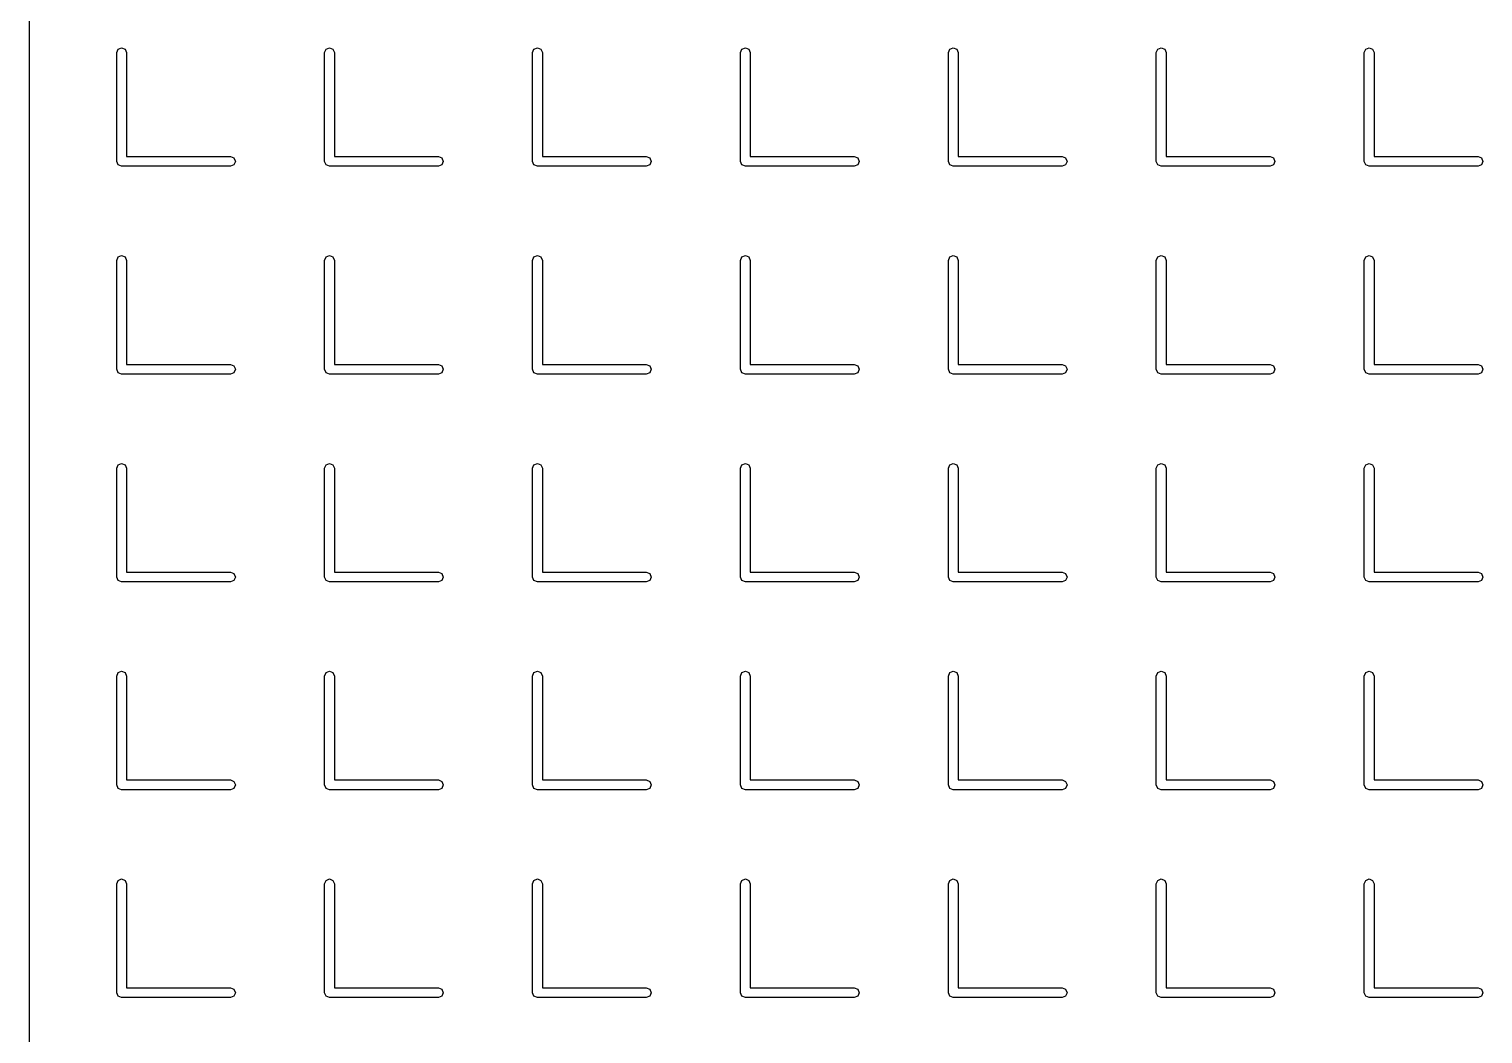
# Model space of a CAD drawing. Extents: x 2.35 to 4.95, y -4.02 to -2.28.
# Drawn here: x 3.653 to 4.352, y -3.172 to -2.689 of the extents above; entities that cross this region are included whole.
import ezdxf

# ---------------------------------------------------------------- set-up
doc = ezdxf.new("R2010")
doc.units = 0
doc.header["$MEASUREMENT"] = 0
doc.layers.add('BLACK', color=7, linetype='CONTINUOUS')

msp = doc.modelspace()

# ---------------------------------------------------------------- linework, layer by layer
at = {"layer": 'BLACK', "linetype": 'CONTINUOUS'}
for p, q in [((3.65315, -2.52), (3.65315, -3.92)), ((3.69528, -2.7), (3.69597, -2.69833)), ((3.69597, -2.69833), (3.69764, -2.69764)), ((3.69764, -2.69764), (3.69931, -2.69833)), ((3.69931, -2.69833), (3.7, -2.7)), ((3.79528, -2.7), (3.79597, -2.69833)), ((3.79597, -2.69833), (3.79764, -2.69764)), ((3.79764, -2.69764), (3.79931, -2.69833)), ((3.79931, -2.69833), (3.8, -2.7)), ((3.89528, -2.7), (3.89597, -2.69833)), ((3.89597, -2.69833), (3.89764, -2.69764)), ((3.89764, -2.69764), (3.89931, -2.69833)), ((3.89931, -2.69833), (3.9, -2.7)), ((3.99528, -2.7), (3.99597, -2.69833)), ((3.99597, -2.69833), (3.99764, -2.69764)), ((3.99764, -2.69764), (3.99931, -2.69833)), ((3.99931, -2.69833), (4, -2.7)), ((4.09528, -2.7), (4.09597, -2.69833)), ((4.09597, -2.69833), (4.09764, -2.69764)), ((4.09764, -2.69764), (4.09931, -2.69833)), ((4.09931, -2.69833), (4.1, -2.7)), ((4.19528, -2.7), (4.19597, -2.69833)), ((4.19597, -2.69833), (4.19764, -2.69764)), ((4.19764, -2.69764), (4.19931, -2.69833)), ((4.19931, -2.69833), (4.2, -2.7)), ((4.29528, -2.7), (4.29597, -2.69833)), ((4.29597, -2.69833), (4.29764, -2.69764)), ((4.29764, -2.69764), (4.29931, -2.69833)), ((4.29931, -2.69833), (4.3, -2.7)), ((3.69528, -2.75236), (3.69528, -2.7)), ((3.7, -2.7), (3.7, -2.75)), ((3.79528, -2.75236), (3.79528, -2.7)), ((3.8, -2.7), (3.8, -2.75)), ((3.89528, -2.75236), (3.89528, -2.7)), ((3.9, -2.7), (3.9, -2.75)), ((3.99528, -2.75236), (3.99528, -2.7)), ((4, -2.7), (4, -2.75)), ((4.09528, -2.75236), (4.09528, -2.7)), ((4.1, -2.7), (4.1, -2.75)), ((4.19528, -2.75236), (4.19528, -2.7)), ((4.2, -2.7), (4.2, -2.75)), ((4.29528, -2.75236), (4.29528, -2.7)), ((4.3, -2.7), (4.3, -2.75)), ((3.69597, -2.75403), (3.69528, -2.75236)), ((3.69764, -2.75472), (3.69597, -2.75403)), ((3.75, -2.75472), (3.69764, -2.75472)), ((3.7, -2.75), (3.75, -2.75)), ((3.75, -2.75), (3.75167, -2.75069)), ((3.75167, -2.75403), (3.75, -2.75472)), ((3.75167, -2.75069), (3.75236, -2.75236)), ((3.75236, -2.75236), (3.75167, -2.75403)), ((3.79597, -2.75403), (3.79528, -2.75236)), ((3.79764, -2.75472), (3.79597, -2.75403)), ((3.85, -2.75472), (3.79764, -2.75472)), ((3.8, -2.75), (3.85, -2.75)), ((3.85, -2.75), (3.85167, -2.75069)), ((3.85167, -2.75403), (3.85, -2.75472)), ((3.85167, -2.75069), (3.85236, -2.75236)), ((3.85236, -2.75236), (3.85167, -2.75403)), ((3.89597, -2.75403), (3.89528, -2.75236)), ((3.89764, -2.75472), (3.89597, -2.75403)), ((3.95, -2.75472), (3.89764, -2.75472)), ((3.9, -2.75), (3.95, -2.75)), ((3.95, -2.75), (3.95167, -2.75069)), ((3.95167, -2.75403), (3.95, -2.75472)), ((3.95167, -2.75069), (3.95236, -2.75236)), ((3.95236, -2.75236), (3.95167, -2.75403)), ((3.99597, -2.75403), (3.99528, -2.75236)), ((3.99764, -2.75472), (3.99597, -2.75403)), ((4.05, -2.75472), (3.99764, -2.75472)), ((4, -2.75), (4.05, -2.75)), ((4.05, -2.75), (4.05167, -2.75069)), ((4.05167, -2.75403), (4.05, -2.75472)), ((4.05167, -2.75069), (4.05236, -2.75236)), ((4.05236, -2.75236), (4.05167, -2.75403)), ((4.09597, -2.75403), (4.09528, -2.75236)), ((4.09764, -2.75472), (4.09597, -2.75403)), ((4.15, -2.75472), (4.09764, -2.75472)), ((4.1, -2.75), (4.15, -2.75)), ((4.15, -2.75), (4.15167, -2.75069)), ((4.15167, -2.75403), (4.15, -2.75472)), ((4.15167, -2.75069), (4.15236, -2.75236)), ((4.15236, -2.75236), (4.15167, -2.75403)), ((4.19597, -2.75403), (4.19528, -2.75236)), ((4.19764, -2.75472), (4.19597, -2.75403)), ((4.25, -2.75472), (4.19764, -2.75472)), ((4.2, -2.75), (4.25, -2.75)), ((4.25, -2.75), (4.25167, -2.75069)), ((4.25167, -2.75403), (4.25, -2.75472)), ((4.25167, -2.75069), (4.25236, -2.75236)), ((4.25236, -2.75236), (4.25167, -2.75403)), ((4.29597, -2.75403), (4.29528, -2.75236)), ((4.29764, -2.75472), (4.29597, -2.75403)), ((4.35, -2.75472), (4.29764, -2.75472)), ((4.3, -2.75), (4.35, -2.75)), ((4.35, -2.75), (4.35167, -2.75069)), ((4.35167, -2.75403), (4.35, -2.75472)), ((4.35167, -2.75069), (4.35236, -2.75236)), ((4.35236, -2.75236), (4.35167, -2.75403)), ((3.69528, -2.8), (3.69597, -2.79833)), ((3.69528, -2.85236), (3.69528, -2.8)), ((3.69597, -2.79833), (3.69764, -2.79764)), ((3.69764, -2.79764), (3.69931, -2.79833)), ((3.69931, -2.79833), (3.7, -2.8)), ((3.7, -2.8), (3.7, -2.85)), ((3.79528, -2.8), (3.79597, -2.79833)), ((3.79528, -2.85236), (3.79528, -2.8)), ((3.79597, -2.79833), (3.79764, -2.79764)), ((3.79764, -2.79764), (3.79931, -2.79833)), ((3.79931, -2.79833), (3.8, -2.8)), ((3.8, -2.8), (3.8, -2.85)), ((3.89528, -2.8), (3.89597, -2.79833)), ((3.89528, -2.85236), (3.89528, -2.8)), ((3.89597, -2.79833), (3.89764, -2.79764)), ((3.89764, -2.79764), (3.89931, -2.79833)), ((3.89931, -2.79833), (3.9, -2.8)), ((3.9, -2.8), (3.9, -2.85)), ((3.99528, -2.8), (3.99597, -2.79833)), ((3.99528, -2.85236), (3.99528, -2.8)), ((3.99597, -2.79833), (3.99764, -2.79764)), ((3.99764, -2.79764), (3.99931, -2.79833)), ((3.99931, -2.79833), (4, -2.8)), ((4, -2.8), (4, -2.85)), ((4.09528, -2.8), (4.09597, -2.79833)), ((4.09528, -2.85236), (4.09528, -2.8)), ((4.09597, -2.79833), (4.09764, -2.79764)), ((4.09764, -2.79764), (4.09931, -2.79833)), ((4.09931, -2.79833), (4.1, -2.8)), ((4.1, -2.8), (4.1, -2.85)), ((4.19528, -2.8), (4.19597, -2.79833)), ((4.19528, -2.85236), (4.19528, -2.8)), ((4.19597, -2.79833), (4.19764, -2.79764)), ((4.19764, -2.79764), (4.19931, -2.79833)), ((4.19931, -2.79833), (4.2, -2.8)), ((4.2, -2.8), (4.2, -2.85)), ((4.29528, -2.8), (4.29597, -2.79833)), ((4.29528, -2.85236), (4.29528, -2.8)), ((4.29597, -2.79833), (4.29764, -2.79764)), ((4.29764, -2.79764), (4.29931, -2.79833)), ((4.29931, -2.79833), (4.3, -2.8)), ((4.3, -2.8), (4.3, -2.85)), ((3.69597, -2.85403), (3.69528, -2.85236)), ((3.7, -2.85), (3.75, -2.85)), ((3.75, -2.85), (3.75167, -2.85069)), ((3.75167, -2.85069), (3.75236, -2.85236)), ((3.75236, -2.85236), (3.75167, -2.85403)), ((3.79597, -2.85403), (3.79528, -2.85236)), ((3.8, -2.85), (3.85, -2.85)), ((3.85, -2.85), (3.85167, -2.85069)), ((3.85167, -2.85069), (3.85236, -2.85236)), ((3.85236, -2.85236), (3.85167, -2.85403)), ((3.89597, -2.85403), (3.89528, -2.85236)), ((3.9, -2.85), (3.95, -2.85)), ((3.95, -2.85), (3.95167, -2.85069)), ((3.95167, -2.85069), (3.95236, -2.85236)), ((3.95236, -2.85236), (3.95167, -2.85403)), ((3.99597, -2.85403), (3.99528, -2.85236)), ((4, -2.85), (4.05, -2.85)), ((4.05, -2.85), (4.05167, -2.85069)), ((4.05167, -2.85069), (4.05236, -2.85236)), ((4.05236, -2.85236), (4.05167, -2.85403)), ((4.09597, -2.85403), (4.09528, -2.85236)), ((4.1, -2.85), (4.15, -2.85)), ((4.15, -2.85), (4.15167, -2.85069)), ((4.15167, -2.85069), (4.15236, -2.85236)), ((4.15236, -2.85236), (4.15167, -2.85403)), ((4.19597, -2.85403), (4.19528, -2.85236)), ((4.2, -2.85), (4.25, -2.85)), ((4.25, -2.85), (4.25167, -2.85069)), ((4.25167, -2.85069), (4.25236, -2.85236)), ((4.25236, -2.85236), (4.25167, -2.85403)), ((4.29597, -2.85403), (4.29528, -2.85236)), ((4.3, -2.85), (4.35, -2.85)), ((4.35, -2.85), (4.35167, -2.85069)), ((4.35167, -2.85069), (4.35236, -2.85236)), ((4.35236, -2.85236), (4.35167, -2.85403)), ((3.69764, -2.85472), (3.69597, -2.85403)), ((3.75, -2.85472), (3.69764, -2.85472)), ((3.75167, -2.85403), (3.75, -2.85472)), ((3.79764, -2.85472), (3.79597, -2.85403)), ((3.85, -2.85472), (3.79764, -2.85472)), ((3.85167, -2.85403), (3.85, -2.85472)), ((3.89764, -2.85472), (3.89597, -2.85403)), ((3.95, -2.85472), (3.89764, -2.85472)), ((3.95167, -2.85403), (3.95, -2.85472)), ((3.99764, -2.85472), (3.99597, -2.85403)), ((4.05, -2.85472), (3.99764, -2.85472)), ((4.05167, -2.85403), (4.05, -2.85472)), ((4.09764, -2.85472), (4.09597, -2.85403)), ((4.15, -2.85472), (4.09764, -2.85472)), ((4.15167, -2.85403), (4.15, -2.85472)), ((4.19764, -2.85472), (4.19597, -2.85403)), ((4.25, -2.85472), (4.19764, -2.85472)), ((4.25167, -2.85403), (4.25, -2.85472)), ((4.29764, -2.85472), (4.29597, -2.85403)), ((4.35, -2.85472), (4.29764, -2.85472)), ((4.35167, -2.85403), (4.35, -2.85472)), ((3.69528, -2.9), (3.69597, -2.89833)), ((3.69528, -2.95236), (3.69528, -2.9)), ((3.69597, -2.89833), (3.69764, -2.89764)), ((3.69764, -2.89764), (3.69931, -2.89833)), ((3.69931, -2.89833), (3.7, -2.9)), ((3.7, -2.9), (3.7, -2.95)), ((3.79528, -2.9), (3.79597, -2.89833)), ((3.79528, -2.95236), (3.79528, -2.9)), ((3.79597, -2.89833), (3.79764, -2.89764)), ((3.79764, -2.89764), (3.79931, -2.89833)), ((3.79931, -2.89833), (3.8, -2.9)), ((3.8, -2.9), (3.8, -2.95)), ((3.89528, -2.9), (3.89597, -2.89833)), ((3.89528, -2.95236), (3.89528, -2.9)), ((3.89597, -2.89833), (3.89764, -2.89764)), ((3.89764, -2.89764), (3.89931, -2.89833)), ((3.89931, -2.89833), (3.9, -2.9)), ((3.9, -2.9), (3.9, -2.95)), ((3.99528, -2.9), (3.99597, -2.89833)), ((3.99528, -2.95236), (3.99528, -2.9)), ((3.99597, -2.89833), (3.99764, -2.89764)), ((3.99764, -2.89764), (3.99931, -2.89833)), ((3.99931, -2.89833), (4, -2.9)), ((4, -2.9), (4, -2.95)), ((4.09528, -2.9), (4.09597, -2.89833)), ((4.09528, -2.95236), (4.09528, -2.9)), ((4.09597, -2.89833), (4.09764, -2.89764)), ((4.09764, -2.89764), (4.09931, -2.89833)), ((4.09931, -2.89833), (4.1, -2.9)), ((4.1, -2.9), (4.1, -2.95)), ((4.19528, -2.9), (4.19597, -2.89833)), ((4.19528, -2.95236), (4.19528, -2.9)), ((4.19597, -2.89833), (4.19764, -2.89764)), ((4.19764, -2.89764), (4.19931, -2.89833)), ((4.19931, -2.89833), (4.2, -2.9)), ((4.2, -2.9), (4.2, -2.95)), ((4.29528, -2.9), (4.29597, -2.89833)), ((4.29528, -2.95236), (4.29528, -2.9)), ((4.29597, -2.89833), (4.29764, -2.89764)), ((4.29764, -2.89764), (4.29931, -2.89833)), ((4.29931, -2.89833), (4.3, -2.9)), ((4.3, -2.9), (4.3, -2.95)), ((3.7, -2.95), (3.75, -2.95)), ((3.75, -2.95), (3.75167, -2.95069)), ((3.8, -2.95), (3.85, -2.95)), ((3.85, -2.95), (3.85167, -2.95069)), ((3.9, -2.95), (3.95, -2.95)), ((3.95, -2.95), (3.95167, -2.95069)), ((4, -2.95), (4.05, -2.95)), ((4.05, -2.95), (4.05167, -2.95069)), ((4.1, -2.95), (4.15, -2.95)), ((4.15, -2.95), (4.15167, -2.95069)), ((4.2, -2.95), (4.25, -2.95)), ((4.25, -2.95), (4.25167, -2.95069)), ((4.3, -2.95), (4.35, -2.95)), ((4.35, -2.95), (4.35167, -2.95069)), ((3.69597, -2.95403), (3.69528, -2.95236)), ((3.69764, -2.95472), (3.69597, -2.95403)), ((3.75, -2.95472), (3.69764, -2.95472)), ((3.75167, -2.95403), (3.75, -2.95472)), ((3.75167, -2.95069), (3.75236, -2.95236)), ((3.75236, -2.95236), (3.75167, -2.95403)), ((3.79597, -2.95403), (3.79528, -2.95236)), ((3.79764, -2.95472), (3.79597, -2.95403)), ((3.85, -2.95472), (3.79764, -2.95472)), ((3.85167, -2.95403), (3.85, -2.95472)), ((3.85167, -2.95069), (3.85236, -2.95236)), ((3.85236, -2.95236), (3.85167, -2.95403)), ((3.89597, -2.95403), (3.89528, -2.95236)), ((3.89764, -2.95472), (3.89597, -2.95403)), ((3.95, -2.95472), (3.89764, -2.95472)), ((3.95167, -2.95403), (3.95, -2.95472)), ((3.95167, -2.95069), (3.95236, -2.95236)), ((3.95236, -2.95236), (3.95167, -2.95403)), ((3.99597, -2.95403), (3.99528, -2.95236)), ((3.99764, -2.95472), (3.99597, -2.95403)), ((4.05, -2.95472), (3.99764, -2.95472)), ((4.05167, -2.95403), (4.05, -2.95472)), ((4.05167, -2.95069), (4.05236, -2.95236)), ((4.05236, -2.95236), (4.05167, -2.95403)), ((4.09597, -2.95403), (4.09528, -2.95236)), ((4.09764, -2.95472), (4.09597, -2.95403)), ((4.15, -2.95472), (4.09764, -2.95472)), ((4.15167, -2.95403), (4.15, -2.95472)), ((4.15167, -2.95069), (4.15236, -2.95236)), ((4.15236, -2.95236), (4.15167, -2.95403)), ((4.19597, -2.95403), (4.19528, -2.95236)), ((4.19764, -2.95472), (4.19597, -2.95403)), ((4.25, -2.95472), (4.19764, -2.95472)), ((4.25167, -2.95403), (4.25, -2.95472)), ((4.25167, -2.95069), (4.25236, -2.95236)), ((4.25236, -2.95236), (4.25167, -2.95403)), ((4.29597, -2.95403), (4.29528, -2.95236)), ((4.29764, -2.95472), (4.29597, -2.95403)), ((4.35, -2.95472), (4.29764, -2.95472)), ((4.35167, -2.95403), (4.35, -2.95472)), ((4.35167, -2.95069), (4.35236, -2.95236)), ((4.35236, -2.95236), (4.35167, -2.95403)), ((3.69528, -3), (3.69597, -2.99833)), ((3.69597, -2.99833), (3.69764, -2.99764)), ((3.69764, -2.99764), (3.69931, -2.99833)), ((3.69931, -2.99833), (3.7, -3)), ((3.79528, -3), (3.79597, -2.99833)), ((3.79597, -2.99833), (3.79764, -2.99764)), ((3.79764, -2.99764), (3.79931, -2.99833)), ((3.79931, -2.99833), (3.8, -3)), ((3.89528, -3), (3.89597, -2.99833)), ((3.89597, -2.99833), (3.89764, -2.99764)), ((3.89764, -2.99764), (3.89931, -2.99833)), ((3.89931, -2.99833), (3.9, -3)), ((3.99528, -3), (3.99597, -2.99833)), ((3.99597, -2.99833), (3.99764, -2.99764)), ((3.99764, -2.99764), (3.99931, -2.99833)), ((3.99931, -2.99833), (4, -3)), ((4.09528, -3), (4.09597, -2.99833)), ((4.09597, -2.99833), (4.09764, -2.99764)), ((4.09764, -2.99764), (4.09931, -2.99833)), ((4.09931, -2.99833), (4.1, -3)), ((4.19528, -3), (4.19597, -2.99833)), ((4.19597, -2.99833), (4.19764, -2.99764)), ((4.19764, -2.99764), (4.19931, -2.99833)), ((4.19931, -2.99833), (4.2, -3)), ((4.29528, -3), (4.29597, -2.99833)), ((4.29597, -2.99833), (4.29764, -2.99764)), ((4.29764, -2.99764), (4.29931, -2.99833)), ((4.29931, -2.99833), (4.3, -3)), ((3.69528, -3.05236), (3.69528, -3)), ((3.7, -3), (3.7, -3.05)), ((3.79528, -3.05236), (3.79528, -3)), ((3.8, -3), (3.8, -3.05)), ((3.89528, -3.05236), (3.89528, -3)), ((3.9, -3), (3.9, -3.05)), ((3.99528, -3.05236), (3.99528, -3)), ((4, -3), (4, -3.05)), ((4.09528, -3.05236), (4.09528, -3)), ((4.1, -3), (4.1, -3.05)), ((4.19528, -3.05236), (4.19528, -3)), ((4.2, -3), (4.2, -3.05)), ((4.29528, -3.05236), (4.29528, -3)), ((4.3, -3), (4.3, -3.05)), ((3.69597, -3.05403), (3.69528, -3.05236)), ((3.69764, -3.05472), (3.69597, -3.05403)), ((3.75, -3.05472), (3.69764, -3.05472)), ((3.7, -3.05), (3.75, -3.05)), ((3.75, -3.05), (3.75167, -3.05069)), ((3.75167, -3.05403), (3.75, -3.05472)), ((3.75167, -3.05069), (3.75236, -3.05236)), ((3.75236, -3.05236), (3.75167, -3.05403)), ((3.79597, -3.05403), (3.79528, -3.05236)), ((3.79764, -3.05472), (3.79597, -3.05403)), ((3.85, -3.05472), (3.79764, -3.05472)), ((3.8, -3.05), (3.85, -3.05)), ((3.85, -3.05), (3.85167, -3.05069)), ((3.85167, -3.05403), (3.85, -3.05472)), ((3.85167, -3.05069), (3.85236, -3.05236)), ((3.85236, -3.05236), (3.85167, -3.05403)), ((3.89597, -3.05403), (3.89528, -3.05236)), ((3.89764, -3.05472), (3.89597, -3.05403)), ((3.95, -3.05472), (3.89764, -3.05472)), ((3.9, -3.05), (3.95, -3.05)), ((3.95, -3.05), (3.95167, -3.05069)), ((3.95167, -3.05403), (3.95, -3.05472)), ((3.95167, -3.05069), (3.95236, -3.05236)), ((3.95236, -3.05236), (3.95167, -3.05403)), ((3.99597, -3.05403), (3.99528, -3.05236)), ((3.99764, -3.05472), (3.99597, -3.05403)), ((4.05, -3.05472), (3.99764, -3.05472)), ((4, -3.05), (4.05, -3.05)), ((4.05, -3.05), (4.05167, -3.05069)), ((4.05167, -3.05403), (4.05, -3.05472)), ((4.05167, -3.05069), (4.05236, -3.05236)), ((4.05236, -3.05236), (4.05167, -3.05403)), ((4.09597, -3.05403), (4.09528, -3.05236)), ((4.09764, -3.05472), (4.09597, -3.05403)), ((4.15, -3.05472), (4.09764, -3.05472)), ((4.1, -3.05), (4.15, -3.05)), ((4.15, -3.05), (4.15167, -3.05069)), ((4.15167, -3.05403), (4.15, -3.05472)), ((4.15167, -3.05069), (4.15236, -3.05236)), ((4.15236, -3.05236), (4.15167, -3.05403)), ((4.19597, -3.05403), (4.19528, -3.05236)), ((4.19764, -3.05472), (4.19597, -3.05403)), ((4.25, -3.05472), (4.19764, -3.05472)), ((4.2, -3.05), (4.25, -3.05)), ((4.25, -3.05), (4.25167, -3.05069)), ((4.25167, -3.05403), (4.25, -3.05472)), ((4.25167, -3.05069), (4.25236, -3.05236)), ((4.25236, -3.05236), (4.25167, -3.05403)), ((4.29597, -3.05403), (4.29528, -3.05236)), ((4.29764, -3.05472), (4.29597, -3.05403)), ((4.35, -3.05472), (4.29764, -3.05472)), ((4.3, -3.05), (4.35, -3.05)), ((4.35, -3.05), (4.35167, -3.05069)), ((4.35167, -3.05403), (4.35, -3.05472)), ((4.35167, -3.05069), (4.35236, -3.05236)), ((4.35236, -3.05236), (4.35167, -3.05403)), ((3.69528, -3.1), (3.69597, -3.09833)), ((3.69528, -3.15236), (3.69528, -3.1)), ((3.69597, -3.09833), (3.69764, -3.09764)), ((3.69764, -3.09764), (3.69931, -3.09833)), ((3.69931, -3.09833), (3.7, -3.1)), ((3.7, -3.1), (3.7, -3.15)), ((3.79528, -3.1), (3.79597, -3.09833)), ((3.79528, -3.15236), (3.79528, -3.1)), ((3.79597, -3.09833), (3.79764, -3.09764)), ((3.79764, -3.09764), (3.79931, -3.09833)), ((3.79931, -3.09833), (3.8, -3.1)), ((3.8, -3.1), (3.8, -3.15)), ((3.89528, -3.1), (3.89597, -3.09833)), ((3.89528, -3.15236), (3.89528, -3.1)), ((3.89597, -3.09833), (3.89764, -3.09764)), ((3.89764, -3.09764), (3.89931, -3.09833)), ((3.89931, -3.09833), (3.9, -3.1)), ((3.9, -3.1), (3.9, -3.15)), ((3.99528, -3.1), (3.99597, -3.09833)), ((3.99528, -3.15236), (3.99528, -3.1)), ((3.99597, -3.09833), (3.99764, -3.09764)), ((3.99764, -3.09764), (3.99931, -3.09833)), ((3.99931, -3.09833), (4, -3.1)), ((4, -3.1), (4, -3.15)), ((4.09528, -3.1), (4.09597, -3.09833)), ((4.09528, -3.15236), (4.09528, -3.1)), ((4.09597, -3.09833), (4.09764, -3.09764)), ((4.09764, -3.09764), (4.09931, -3.09833)), ((4.09931, -3.09833), (4.1, -3.1)), ((4.1, -3.1), (4.1, -3.15)), ((4.19528, -3.1), (4.19597, -3.09833)), ((4.19528, -3.15236), (4.19528, -3.1)), ((4.19597, -3.09833), (4.19764, -3.09764)), ((4.19764, -3.09764), (4.19931, -3.09833)), ((4.19931, -3.09833), (4.2, -3.1)), ((4.2, -3.1), (4.2, -3.15)), ((4.29528, -3.1), (4.29597, -3.09833)), ((4.29528, -3.15236), (4.29528, -3.1)), ((4.29597, -3.09833), (4.29764, -3.09764)), ((4.29764, -3.09764), (4.29931, -3.09833)), ((4.29931, -3.09833), (4.3, -3.1)), ((4.3, -3.1), (4.3, -3.15)), ((3.69597, -3.15403), (3.69528, -3.15236)), ((3.7, -3.15), (3.75, -3.15)), ((3.75, -3.15), (3.75167, -3.15069)), ((3.75167, -3.15069), (3.75236, -3.15236)), ((3.75236, -3.15236), (3.75167, -3.15403)), ((3.79597, -3.15403), (3.79528, -3.15236)), ((3.8, -3.15), (3.85, -3.15)), ((3.85, -3.15), (3.85167, -3.15069)), ((3.85167, -3.15069), (3.85236, -3.15236)), ((3.85236, -3.15236), (3.85167, -3.15403)), ((3.89597, -3.15403), (3.89528, -3.15236)), ((3.9, -3.15), (3.95, -3.15)), ((3.95, -3.15), (3.95167, -3.15069)), ((3.95167, -3.15069), (3.95236, -3.15236)), ((3.95236, -3.15236), (3.95167, -3.15403)), ((3.99597, -3.15403), (3.99528, -3.15236)), ((4, -3.15), (4.05, -3.15)), ((4.05, -3.15), (4.05167, -3.15069)), ((4.05167, -3.15069), (4.05236, -3.15236)), ((4.05236, -3.15236), (4.05167, -3.15403)), ((4.09597, -3.15403), (4.09528, -3.15236)), ((4.1, -3.15), (4.15, -3.15)), ((4.15, -3.15), (4.15167, -3.15069)), ((4.15167, -3.15069), (4.15236, -3.15236)), ((4.15236, -3.15236), (4.15167, -3.15403)), ((4.19597, -3.15403), (4.19528, -3.15236)), ((4.2, -3.15), (4.25, -3.15)), ((4.25, -3.15), (4.25167, -3.15069)), ((4.25167, -3.15069), (4.25236, -3.15236)), ((4.25236, -3.15236), (4.25167, -3.15403)), ((4.29597, -3.15403), (4.29528, -3.15236)), ((4.3, -3.15), (4.35, -3.15)), ((4.35, -3.15), (4.35167, -3.15069)), ((4.35167, -3.15069), (4.35236, -3.15236)), ((4.35236, -3.15236), (4.35167, -3.15403)), ((3.69764, -3.15472), (3.69597, -3.15403)), ((3.75, -3.15472), (3.69764, -3.15472)), ((3.75167, -3.15403), (3.75, -3.15472)), ((3.79764, -3.15472), (3.79597, -3.15403)), ((3.85, -3.15472), (3.79764, -3.15472)), ((3.85167, -3.15403), (3.85, -3.15472)), ((3.89764, -3.15472), (3.89597, -3.15403)), ((3.95, -3.15472), (3.89764, -3.15472)), ((3.95167, -3.15403), (3.95, -3.15472)), ((3.99764, -3.15472), (3.99597, -3.15403)), ((4.05, -3.15472), (3.99764, -3.15472)), ((4.05167, -3.15403), (4.05, -3.15472)), ((4.09764, -3.15472), (4.09597, -3.15403)), ((4.15, -3.15472), (4.09764, -3.15472)), ((4.15167, -3.15403), (4.15, -3.15472)), ((4.19764, -3.15472), (4.19597, -3.15403)), ((4.25, -3.15472), (4.19764, -3.15472)), ((4.25167, -3.15403), (4.25, -3.15472)), ((4.29764, -3.15472), (4.29597, -3.15403)), ((4.35, -3.15472), (4.29764, -3.15472)), ((4.35167, -3.15403), (4.35, -3.15472))]:
    msp.add_line(p, q, dxfattribs=at)

doc.saveas('drawing.dxf')
